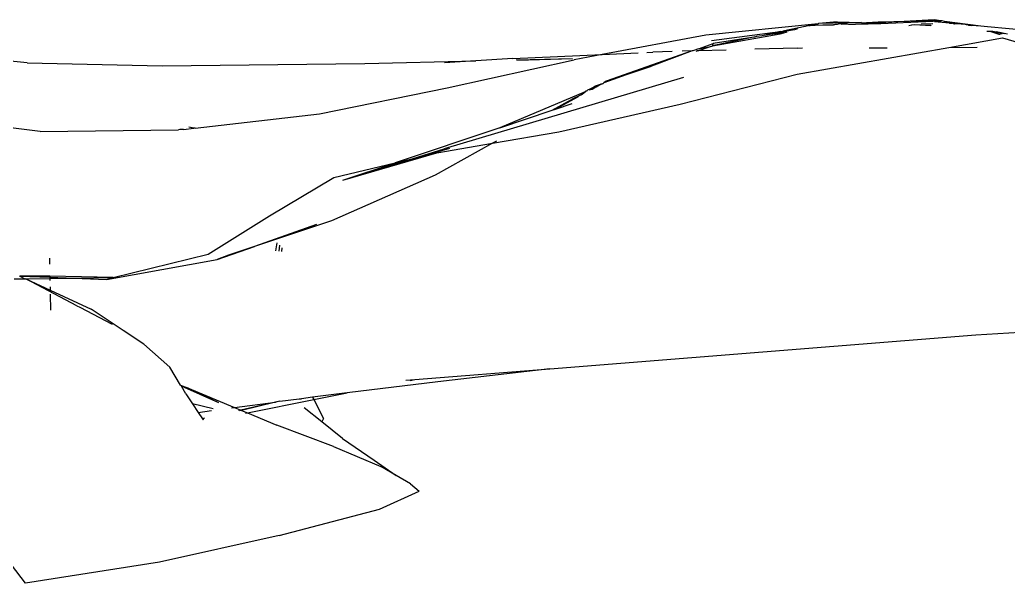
# Model space of a CAD drawing. Header units: millimetres. Extents: x -41292 to 298682, y -22072 to 33155.
# Drawn here: x 27158.1 to 27254.7, y -13216.8 to -13161.8 of the extents above; entities that cross this region are included whole.
import ezdxf

# ---------------------------------------------------------------- set-up
doc = ezdxf.new("R2010")
doc.units = ezdxf.units.MM

# ---------------------------------------------------------------- blocks, each defined once
blk = doc.blocks.new('rmfnasesx')
for p, q in [((54699.419, 2350.29), (54688.458, 2349.175)), ((54698.152, 2350.023), (54695.981, 2349.567)), ((54697.127, 2349.717), (54697.442, 2349.811)), ((54698.468, 2350.118), (54698.152, 2350.023)), ((54698.468, 2350.118), (54698.623, 2350.122)), ((54698.652, 2350.129), (54698.623, 2350.122)), ((54699.419, 2350.29), (54698.652, 2350.129)), ((54698.652, 2350.129), (54699.027, 2350.134)), ((54699.027, 2350.134), (54699.138, 2350.157)), ((54699.138, 2350.157), (54699.419, 2350.29)), ((54699.138, 2350.157), (54699.872, 2350.181)), ((54699.419, 2350.29), (54699.452, 2350.296)), ((54699.496, 2350.297), (54699.452, 2350.296)), ((54701.266, 2350.477), (54699.496, 2350.297)), ((54703.64, 2350.391), (54699.496, 2350.297)), ((54699.872, 2350.181), (54700.678, 2350.181)), ((54700.678, 2350.181), (54700.914, 2350.188)), ((54700.914, 2350.188), (54700.948, 2350.217)), ((54700.948, 2350.217), (54701.059, 2350.221)), ((54701.059, 2350.221), (54701.095, 2350.236)), ((54701.095, 2350.236), (54701.138, 2350.238)), ((54701.138, 2350.238), (54701.177, 2350.247)), ((54701.177, 2350.247), (54701.298, 2350.245)), ((54701.266, 2350.477), (54703.64, 2350.391)), ((54701.298, 2350.245), (54701.403, 2350.277)), ((54701.657, 2350.241), (54701.403, 2350.277)), ((54701.657, 2350.241), (54701.743, 2350.272)), ((54701.743, 2350.272), (54701.82, 2350.269)), ((54701.82, 2350.269), (54701.853, 2350.27)), ((54701.853, 2350.27), (54702.242, 2350.26)), ((54702.242, 2350.26), (54702.324, 2350.263)), ((54702.324, 2350.263), (54702.392, 2350.231)), ((54702.392, 2350.231), (54703.081, 2350.251)), ((54704.855, 2350.347), (54703.081, 2350.251)), ((54703.081, 2350.251), (54705.55, 2350.322)), ((54703.64, 2350.391), (54704.138, 2350.373)), ((54705.268, 2350.428), (54704.138, 2350.373)), ((54704.138, 2350.373), (54704.855, 2350.347)), ((54710.751, 2350.671), (54704.855, 2350.347)), ((54704.855, 2350.347), (54705.55, 2350.322)), ((54711.42, 2350.567), (54705.268, 2350.428)), ((54705.55, 2350.322), (54711.42, 2350.567)), ((54708.27, 2350.122), (54708.569, 2350.164)), ((54710.434, 2350.125), (54708.569, 2350.164)), ((54710.416, 2350.106), (54708.569, 2350.164)), ((54708.845, 2350.202), (54710.416, 2350.106)), ((54709.481, 2350.291), (54710.612, 2350.306)), ((54710.416, 2350.106), (54710.453, 2350.144)), ((54711.42, 2350.567), (54710.751, 2350.671)), ((54712.267, 2350.329), (54710.775, 2350.472)), ((54711.545, 2350.57), (54711.42, 2350.567)), ((54711.763, 2350.514), (54711.545, 2350.57)), ((54712.267, 2350.329), (54711.763, 2350.514)), ((54713.816, 2350.196), (54711.763, 2350.514)), ((54715.305, 2350.061), (54711.763, 2350.514)), ((54712.267, 2350.329), (54712.474, 2350.331)), ((54712.679, 2350.289), (54712.474, 2350.331)), ((54712.679, 2350.289), (54712.726, 2350.284)), ((54712.774, 2350.287), (54712.726, 2350.284)), ((54712.922, 2350.266), (54712.774, 2350.287)), ((54713.816, 2350.196), (54712.922, 2350.266)), ((54713.903, 2350.183), (54713.816, 2350.196)), ((54714.079, 2350.172), (54713.903, 2350.183)), ((54714.104, 2350.152), (54714.079, 2350.172)), ((54714.104, 2350.152), (54714.17, 2350.158)), ((54714.17, 2350.158), (54714.382, 2350.125)), ((54715.305, 2350.061), (54714.382, 2350.125)), ((54715.974, 2349.972), (54715.305, 2350.061)), ((54721.235, 2349.505), (54715.974, 2349.972)), ((54688.458, 2349.175), (54678.308, 2347.288)), ((54689, 2348.654), (54695.718, 2349.533)), ((54689.101, 2348.113), (54695.703, 2349.292)), ((54692.947, 2348.943), (54689.101, 2348.113)), ((54692.947, 2348.943), (54689.164, 2348.354)), ((54693.136, 2348.984), (54692.947, 2348.943)), ((54693.197, 2348.982), (54693.136, 2348.984)), ((54693.41, 2349.027), (54693.197, 2348.982)), ((54693.938, 2349.098), (54693.41, 2349.027)), ((54694.225, 2349.156), (54693.938, 2349.098)), ((54694.225, 2349.156), (54696.716, 2349.663)), ((54695.718, 2349.533), (54694.225, 2349.156)), ((54696.076, 2349.403), (54694.225, 2349.156)), ((54695.703, 2349.292), (54696.076, 2349.403)), ((54695.718, 2349.533), (54695.981, 2349.567)), ((54695.981, 2349.567), (54696.716, 2349.663)), ((54696.076, 2349.403), (54696.407, 2349.502)), ((54696.716, 2349.663), (54697.127, 2349.717)), ((54712.176, 2347.972), (54717.439, 2348.904)), ((54716.299, 2349.522), (54715.896, 2349.524)), ((54716.299, 2349.522), (54717.083, 2349.268)), ((54716.503, 2349.52), (54716.299, 2349.522)), ((54717.62, 2349.295), (54716.503, 2349.52)), ((54716.503, 2349.52), (54717.218, 2349.275)), ((54716.823, 2349.518), (54717.929, 2349.311)), ((54717.083, 2349.268), (54717.218, 2349.275)), ((54717.408, 2349.285), (54717.218, 2349.275)), ((54717.439, 2348.904), (54724.764, 2346.764)), ((54687.666, 2347.643), (54688.908, 2348.055)), ((54687.734, 2347.834), (54689.164, 2348.354)), ((54687.734, 2347.834), (54688.908, 2348.055)), ((54688.908, 2348.055), (54689.056, 2348.105)), ((54689.164, 2348.354), (54689.056, 2348.105)), ((54689.056, 2348.105), (54689.101, 2348.113)), ((54697.392, 2347.915), (54693.221, 2347.798)), ((54697.355, 2345.348), (54712.176, 2347.972)), ((54697.392, 2347.915), (54697.894, 2347.917)), ((54704.401, 2347.942), (54706.172, 2347.949)), ((54712.176, 2347.972), (54714.964, 2347.983)), ((54622.135, 2346.48), (54616.69, 2347.036)), ((54669.593, 2346.88), (54678.308, 2347.288)), ((54669.917, 2346.764), (54675.415, 2346.902)), ((54670.036, 2346.722), (54675.415, 2346.902)), ((54678.308, 2347.288), (54675.567, 2346.778)), ((54678.308, 2347.288), (54681.819, 2347.452)), ((54687.102, 2347.627), (54678.708, 2344.666)), ((54682.688, 2347.492), (54683.264, 2347.519)), ((54687.102, 2347.627), (54683.132, 2346.136)), ((54685.14, 2347.572), (54683.264, 2347.519)), ((54687.102, 2347.627), (54686.147, 2347.6)), ((54687.177, 2347.629), (54687.102, 2347.627)), ((54687.734, 2347.834), (54687.177, 2347.629)), ((54687.505, 2347.589), (54687.552, 2347.64)), ((54687.666, 2347.643), (54687.552, 2347.64)), ((54690.445, 2347.721), (54687.666, 2347.643)), ((54622.135, 2346.48), (54635.335, 2346.168)), ((54635.335, 2346.168), (54655.124, 2346.395)), ((54655.124, 2346.395), (54665.987, 2346.666)), ((54665.987, 2346.666), (54662.902, 2346.483)), ((54663.185, 2344.028), (54675.567, 2346.778)), ((54669.593, 2346.88), (54665.987, 2346.666)), ((54681.557, 2345.613), (54683.132, 2346.136)), ((54686.252, 2345.039), (54662.89, 2338.074)), ((54681.557, 2345.613), (54678.466, 2344.501)), ((54678.708, 2344.666), (54681.557, 2345.613)), ((54685.922, 2342.448), (54697.355, 2345.348)), ((54650.697, 2341.506), (54663.185, 2344.028)), ((54677.256, 2343.967), (54677.673, 2344.216)), ((54677.684, 2344.087), (54677.328, 2343.879)), ((54677.505, 2344.037), (54677.328, 2343.879)), ((54677.684, 2344.087), (54677.652, 2344.114)), ((54677.673, 2344.216), (54678.153, 2344.376)), ((54677.746, 2344.104), (54677.684, 2344.087)), ((54677.945, 2344.222), (54677.746, 2344.104)), ((54678.006, 2344.244), (54677.945, 2344.222)), ((54678.405, 2344.46), (54678.006, 2344.244)), ((54678.153, 2344.376), (54678.231, 2344.417)), ((54678.231, 2344.417), (54678.405, 2344.46)), ((54678.466, 2344.501), (54678.405, 2344.46)), ((54678.708, 2344.666), (54678.466, 2344.501)), ((54676.668, 2343.642), (54668.326, 2340.137)), ((54675.974, 2343.148), (54673.771, 2341.959)), ((54676.255, 2343.348), (54675.305, 2342.886)), ((54676.255, 2343.348), (54676.668, 2343.642)), ((54676.782, 2343.726), (54676.668, 2343.642)), ((54676.782, 2343.726), (54676.839, 2343.737)), ((54676.898, 2343.785), (54676.839, 2343.737)), ((54677.098, 2343.9), (54676.898, 2343.785)), ((54677.328, 2343.879), (54677.045, 2343.796)), ((54677.256, 2343.967), (54677.098, 2343.9)), ((54673.423, 2341.842), (54675.305, 2342.886)), ((54673.771, 2341.959), (54675.38, 2342.497)), ((54674.089, 2339.736), (54685.922, 2342.448)), ((54623.394, 2339.766), (54611.264, 2341.32)), ((54638.551, 2340.085), (54650.697, 2341.506)), ((54668.326, 2340.137), (54673.423, 2341.842)), ((54673.423, 2341.842), (54673.771, 2341.959)), ((54638.432, 2340.104), (54637.93, 2340.188)), ((54668.326, 2340.137), (54658.086, 2336.709)), ((54623.394, 2339.766), (54636.907, 2339.93)), ((54637.055, 2339.947), (54636.907, 2339.93)), ((54637.417, 2339.952), (54637.055, 2339.947)), ((54637.417, 2339.952), (54638.432, 2340.104)), ((54638.551, 2340.085), (54638.432, 2340.104)), ((54667.612, 2338.62), (54674.089, 2339.736)), ((54667.612, 2338.62), (54662.014, 2335.516)), ((54662.159, 2337.681), (54667.612, 2338.62)), ((54667.993, 2338.831), (54667.612, 2338.62)), ((54652.988, 2335.003), (54662.159, 2337.681)), ((54652.988, 2335.003), (54660.75, 2337.345)), ((54659.836, 2337.127), (54662.89, 2338.074)), ((54659.836, 2337.127), (54660.75, 2337.345)), ((54660.75, 2337.345), (54663.434, 2338.155)), ((54660.75, 2337.345), (54662.159, 2337.681)), ((54652.084, 2335.278), (54658.086, 2336.709)), ((54652.988, 2335.003), (54659.836, 2337.127)), ((54652.988, 2335.003), (54658.086, 2336.709)), ((54658.086, 2336.709), (54659.836, 2337.127)), ((54662.014, 2335.516), (54651.883, 2331.053)), ((54645.815, 2331.518), (54652.084, 2335.278)), ((54639.813, 2327.795), (54645.815, 2331.518)), ((54651.883, 2331.053), (54644.335, 2328.543)), ((54650.402, 2330.689), (54644.335, 2328.543)), ((54640.697, 2327.257), (54644.335, 2328.543)), ((54644.335, 2328.543), (54641.799, 2327.7)), ((54646.418, 2328.11), (54646.559, 2328.886)), ((54646.792, 2328.664), (54646.719, 2328.081)), ((54630.536, 2325.499), (54639.813, 2327.795)), ((54641.799, 2327.7), (54640.697, 2327.257)), ((54647.007, 2328.054), (54647.057, 2328.412)), ((54624.313, 2327.414), (54624.326, 2326.83)), ((54629.891, 2325.328), (54640.697, 2327.257)), ((54621.39, 2325.654), (54621.434, 2325.653)), ((54621.434, 2325.653), (54621.911, 2325.386)), ((54621.434, 2325.653), (54624.354, 2325.541)), ((54624.352, 2325.632), (54621.434, 2325.653)), ((54620.857, 2325.373), (54621.911, 2325.386)), ((54621.911, 2325.386), (54622.004, 2325.388)), ((54622.004, 2325.388), (54624.357, 2325.418)), ((54622.004, 2325.388), (54624.381, 2324.281)), ((54626.994, 2322.748), (54622.004, 2325.388)), ((54624.352, 2325.632), (54624.354, 2325.541)), ((54630.536, 2325.499), (54624.352, 2325.632)), ((54624.354, 2325.541), (54624.357, 2325.418)), ((54624.354, 2325.541), (54626.728, 2325.449)), ((54624.357, 2325.418), (54626.728, 2325.449)), ((54624.357, 2325.418), (54624.361, 2325.205)), ((54626.728, 2325.449), (54630.536, 2325.499)), ((54626.728, 2325.449), (54629.891, 2325.328)), ((54629.891, 2325.328), (54630.536, 2325.499)), ((54624.375, 2324.592), (54624.381, 2324.281)), ((54624.381, 2324.281), (54628.373, 2322.425)), ((54624.39, 2323.889), (54624.424, 2322.316)), ((54626.994, 2322.748), (54627.277, 2322.624)), ((54627.277, 2322.624), (54630.453, 2320.955)), ((54631.505, 2320.348), (54628.373, 2322.425)), ((54633.528, 2319.019), (54631.505, 2320.348)), ((54673.204, 2316.603), (54714.834, 2319.916)), ((54714.834, 2319.916), (54726.345, 2320.613)), ((54633.528, 2319.019), (54636.071, 2316.768)), ((54637.127, 2315.015), (54636.071, 2316.768)), ((54660.025, 2315.554), (54673.204, 2316.603)), ((54673.204, 2316.603), (54662.256, 2315.338)), ((54662.256, 2315.338), (54653.406, 2314.24)), ((54659.132, 2315.483), (54660.025, 2315.554)), ((54659.566, 2315.463), (54660.025, 2315.554)), ((54637.127, 2315.015), (54637.794, 2314.738)), ((54637.202, 2314.89), (54637.127, 2315.015)), ((54640.849, 2313.263), (54637.202, 2314.89)), ((54637.646, 2314.153), (54637.202, 2314.89)), ((54637.646, 2314.153), (54638.28, 2313.195)), ((54637.794, 2314.738), (54642.4, 2312.825)), ((54640.849, 2313.263), (54637.794, 2314.738)), ((54653.406, 2314.24), (54650.014, 2313.819)), ((54650.142, 2313.594), (54653.406, 2314.24)), ((54640.304, 2312.677), (54638.28, 2313.195)), ((54638.28, 2313.195), (54638.841, 2312.345)), ((54642.4, 2312.825), (54646.394, 2313.351)), ((54646.394, 2313.351), (54642.996, 2312.578)), ((54646.394, 2313.351), (54643.074, 2312.546)), ((54643.647, 2312.307), (54650.142, 2313.594)), ((54646.444, 2313.357), (54646.394, 2313.351)), ((54646.531, 2313.382), (54646.444, 2313.357)), ((54646.565, 2313.386), (54646.531, 2313.382)), ((54646.807, 2313.445), (54646.565, 2313.386)), ((54646.807, 2313.445), (54648.711, 2313.676)), ((54648.711, 2313.676), (54648.926, 2313.685)), ((54650.014, 2313.819), (54648.926, 2313.685)), ((54650.014, 2313.819), (54650.054, 2313.766)), ((54650.054, 2313.766), (54650.142, 2313.594)), ((54650.142, 2313.594), (54651.091, 2311.736)), ((54638.841, 2312.345), (54640.161, 2312.523)), ((54638.841, 2312.345), (54639.251, 2311.726)), ((54642.109, 2312.786), (54642.4, 2312.825)), ((54642.4, 2312.825), (54642.996, 2312.578)), ((54642.996, 2312.578), (54642.785, 2312.53)), ((54643.074, 2312.546), (54642.871, 2312.497)), ((54642.996, 2312.578), (54643.074, 2312.546)), ((54643.074, 2312.546), (54643.647, 2312.307)), ((54643.466, 2312.272), (54643.647, 2312.307)), ((54643.647, 2312.307), (54646.528, 2311.111)), ((54650.911, 2311.408), (54649.195, 2312.776)), ((54639.466, 2311.775), (54639.251, 2311.726)), ((54639.251, 2311.726), (54639.321, 2311.619)), ((54639.348, 2311.649), (54639.321, 2311.619)), ((54651.091, 2311.736), (54650.911, 2311.408)), ((54652.938, 2309.793), (54650.911, 2311.408)), ((54652.068, 2309.011), (54646.528, 2311.111)), ((54652.938, 2309.793), (54656.024, 2307.677)), ((54652.068, 2309.011), (54656.68, 2307.063)), ((54656.024, 2307.677), (54658.189, 2306.182)), ((54658.189, 2306.182), (54656.68, 2307.063)), ((54659.584, 2305.368), (54658.189, 2306.182)), ((54659.584, 2305.368), (54660.433, 2304.667)), ((54656.553, 2302.913), (54660.433, 2304.667)), ((54646.768, 2300.318), (54656.553, 2302.913)), ((54621.978, 2295.67), (54618.802, 2299.81)), ((54646.768, 2300.318), (54635.056, 2297.74)), ((54635.056, 2297.74), (54621.978, 2295.67))]:
    blk.add_line(p, q)

msp = doc.modelspace()

# ---------------------------------------------------------------- block references
msp.add_blockref('rmfnasesx', (-27463.272, -15512.431))

doc.saveas('drawing.dxf')
